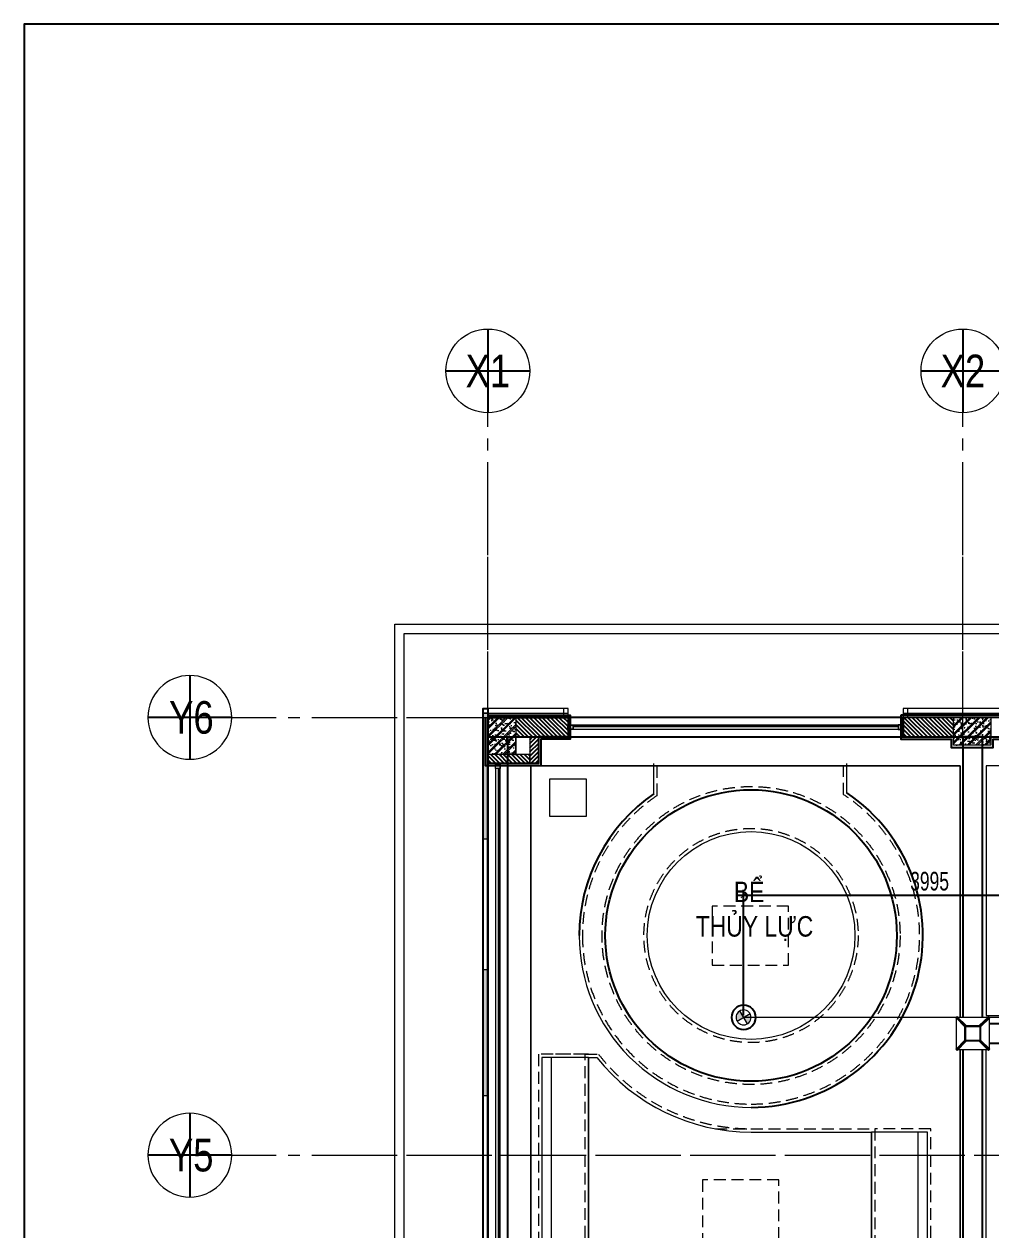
# Model space of a CAD drawing. Header units: millimetres. Extents: x -343543 to 400519, y -115663 to 104219.
# Drawn here: x -186312 to -175933, y 13897 to 26844 of the extents above; entities that cross this region are included whole.
import ezdxf
from ezdxf.enums import TextEntityAlignment as Align
from ezdxf.xclip import XClip

# ---------------------------------------------------------------- set-up
doc = ezdxf.new("R2010")
doc.units = ezdxf.units.MM
doc.header["$XCLIPFRAME"] = 0
for name, pattern in [('XREF MAT BANG TUONG XAY$0$01.Xref _MB T1$0$HIDDEN', [9.525, 6.35, -3.175]), ('XREF MAT BANG TUONG XAY$0$CENTER', [50.8, 31.75, -6.35, 6.35, -6.35]), ('XREF MAT BANG TUONG XAY$0$xref_IKIGAI_Cot$0$HIDDEN', [9.525, 6.35, -3.175])]:
    doc.linetypes.add(name, pattern=pattern)
doc.layers.get('0').update_dxf_attribs({"color": 231, "lineweight": 0})
doc.layers.get('DefPoints').update_dxf_attribs({"color": 191})
for name, color, linetype, lineweight in [('1-INNO-E-Emergency', 1, 'EME', 5), ('A-PATT', 252, 'Continuous', 9), ('A-SYMBOLS', 10, 'Continuous', 13), ('kata_dim', 231, 'Continuous', 0), ('SME-E-COND-LTG', 51, 'Continuous', 18), ('XREF MAT BANG NOI THAT$0$01.Xref _MB T1$0$A-FURN', 8, 'Continuous', 5), ('XREF MAT BANG TUONG XAY$0$$1$A-TEXT', 8, 'Continuous', 25), ('XREF MAT BANG TUONG XAY$0$00.xref_IKIGAI_Truc$0$A-SYMBOLS', 8, 'Continuous', 13), ('XREF MAT BANG TUONG XAY$0$01.Xref _MB T1$0$A-FINE', 8, 'Continuous', 25), ('XREF MAT BANG TUONG XAY$0$01.Xref _MB T1$0$A-FNSH', 8, 'Continuous', 9), ('XREF MAT BANG TUONG XAY$0$01.Xref _MB T1$0$A-FURN', 8, 'Continuous', 5), ('XREF MAT BANG TUONG XAY$0$01.Xref _MB T1$0$A-GLAZ', 8, 'Continuous', 13), ('XREF MAT BANG TUONG XAY$0$01.Xref _MB T1$0$A-HIDD', 8, 'XREF MAT BANG TUONG XAY$0$01.Xref _MB T1$0$HIDDEN', 9), ('XREF MAT BANG TUONG XAY$0$01.Xref _MB T1$0$A-LITE', 8, 'Continuous', 9), ('XREF MAT BANG TUONG XAY$0$01.Xref _MB T1$0$A-PATT', 8, 'Continuous', 9), ('XREF MAT BANG TUONG XAY$0$01.Xref _MB T1$0$A-RAIL', 8, 'Continuous', 9), ('XREF MAT BANG TUONG XAY$0$01.Xref _MB T1$0$A-TEXT', 8, 'Continuous', 25), ('XREF MAT BANG TUONG XAY$0$A-GRID', 8, 'XREF MAT BANG TUONG XAY$0$CENTER', 15), ('XREF MAT BANG TUONG XAY$0$A-WALL-INT', 8, 'Continuous', 9), ('XREF MAT BANG TUONG XAY$0$xref_IKIGAI_Cot$0$A-FNSH', 8, 'Continuous', 9), ('XREF MAT BANG TUONG XAY$0$xref_IKIGAI_Cot$0$A-PATT', 8, 'Continuous', 5)]:
    doc.layers.add(name, color=color, linetype=linetype, lineweight=lineweight)
for name, color, linetype in [('XREF MAT BANG TUONG XAY$0$A-FNSH', 8, 'Continuous'), ('XREF MAT BANG TUONG XAY$0$A-FURN', 8, 'Continuous'), ('XREF MAT BANG TUONG XAY$0$A-PATT', 8, 'Continuous'), ('XREF MAT BANG TUONG XAY$0$xref_IKIGAI_Cot$0$S-HIDD', 8, 'XREF MAT BANG TUONG XAY$0$xref_IKIGAI_Cot$0$HIDDEN')]:
    doc.layers.add(name, color=color, linetype=linetype)
doc.styles.add('ROMANSssss', font='vntimeh.shx', dxfattribs={"width": 0.7})
doc.styles.add('SM-DIMTEXT', font='SME.shx', dxfattribs={"width": 0.7})
doc.styles.add('XREF MAT BANG TUONG XAY$0$00.xref_IKIGAI_Truc$0$VTK_Arial_3.5 mm', font='arial.ttf', dxfattribs={"width": 0.8, "height": 3.5})
doc.styles.add('XREF MAT BANG TUONG XAY$0$01.Xref _MB T1$0$Standard', font='arial.ttf')
doc.styles.add('XREF MAT BANG TUONG XAY$0$Arial', font='arial.ttf', dxfattribs={"width": 0.8})
doc.linetypes.add('EME', pattern='A,2463.214661,-165.6529,["E",ROMANSssss,S=300,R=360,X=0,Y=-153.361507],-321.423057,2528.257516', length=5478.548134)
doc.dimstyles.new('SDIM-100', dxfattribs={"dimscale": 100, "dimtxt": 2, "dimasz": 0.6, "dimexe": 0.6, "dimexo": 0.2, "dimgap": 0.5, "dimtad": 1, "dimdec": 0, "dimzin": 12, "dimtxsty": 'SM-DIMTEXT', "dimblk": 'ARCHTICK', "dimblk1": 'ARCHTICK', "dimblk2": 'ARCHTICK', "dimcen": 0.12, "dimdle": 0.6, "dimclrd": 7, "dimclre": 8, "dimadec": 0, "dimazin": 3, "dimtfac": 2, "dimtix": 1, "dimtmove": 1, "dimatfit": 3, "dimfxl": 1, "dimtzin": 0, "dimarcsym": 1})
doc.dimstyles.new('XREF MAT BANG TUONG XAY$0$01.Xref _MB T1$0$Standard', dxfattribs={"dimtxt": 0.18, "dimasz": 0.18, "dimexe": 0.18, "dimexo": 0.0625, "dimgap": 0.09, "dimtad": 0, "dimtih": 1, "dimtoh": 1, "dimdec": 4, "dimzin": 0, "dimdsep": 46, "dimtxsty": 'XREF MAT BANG TUONG XAY$0$01.Xref _MB T1$0$Standard', "dimcen": 0.09, "dimadec": 0, "dimazin": 0, "dimtfac": 1, "dimtdec": 4, "dimtofl": 0, "dimtmove": 0, "dimatfit": 3, "dimfxl": 1, "dimtolj": 1, "dimtzin": 0, "dimarcsym": 0})

# ---------------------------------------------------------------- blocks, each defined once
blk = doc.blocks.new('XREF MAT BANG TUONG XAY$0$01.Xref _MB T1$0$vach CNC trang tri')
at = {"layer": 'XREF MAT BANG TUONG XAY$0$01.Xref _MB T1$0$A-PATT'}
h = blk.add_hatch(color=8, dxfattribs=at)
h.dxf.hatch_style = 1
h.paths.add_polyline_path([(-50, 0), (0, 0), (0, 1350), (-50, 1350)])
at = {"layer": 'XREF MAT BANG TUONG XAY$0$01.Xref _MB T1$0$A-RAIL', "color": 8}
blk.add_lwpolyline([(-50, 0), (0, 0), (0, 1350), (-50, 1350)], close=True, dxfattribs=at)
blk = doc.blocks.new('XREF MAT BANG TUONG XAY$0$01.Xref _MB T1$0$A$Cfb76151b')
at = {"color": 8}
for points in [[(0, 0), (50, 0), (50, 50), (0, 50)], [(2, 2), (48, 2), (48, 48), (2, 48)]]:
    blk.add_lwpolyline(points, close=True, dxfattribs=at)
blk = doc.blocks.new('XREF MAT BANG TUONG XAY$0$01.Xref _MB T1$0$A$Cc763f58b')
at = {"layer": 'DefPoints', "color": 8}
blk.add_line((5, -50), (5, 0), dxfattribs=at)
at = {"layer": 'XREF MAT BANG TUONG XAY$0$01.Xref _MB T1$0$A-FNSH', "color": 8}
for centre, start, end in [((3, 2), 222.6903, 317.3097), ((3, -52), 42.6903, 137.3097)]:
    blk.add_arc(centre, 3.4, start, end, dxfattribs=at)
blk = doc.blocks.new('*U118')
at = {"layer": 'XREF MAT BANG TUONG XAY$0$01.Xref _MB T1$0$A-GLAZ'}
for p, q in [((8650, 20), (55, 20)), ((8650, 10), (55, 10))]:
    blk.add_line(p, q, dxfattribs=at)
at = {"layer": 'XREF MAT BANG TUONG XAY$0$01.Xref _MB T1$0$A-LITE', "color": 8}
blk.add_lwpolyline([(8650, 50), (55, 50), (55, 0), (8650, 0)], close=True, dxfattribs=at)
at = {"layer": 'XREF MAT BANG TUONG XAY$0$01.Xref _MB T1$0$A-FNSH', "color": 8, "rotation": 180}
blk.add_blockref('XREF MAT BANG TUONG XAY$0$01.Xref _MB T1$0$A$Cc763f58b', (5, 0), dxfattribs=at)
at = {"layer": 'XREF MAT BANG TUONG XAY$0$01.Xref _MB T1$0$A-FNSH', "color": 8, "xscale": -1, "rotation": 180}
blk.add_blockref('XREF MAT BANG TUONG XAY$0$01.Xref _MB T1$0$A$Cc763f58b', (8700, 0), dxfattribs=at)
at = {"layer": 'XREF MAT BANG TUONG XAY$0$01.Xref _MB T1$0$A-GLAZ', "color": 8}
blk.add_blockref('XREF MAT BANG TUONG XAY$0$01.Xref _MB T1$0$A$Cfb76151b', (5, 0), dxfattribs=at)
at = {"layer": 'XREF MAT BANG TUONG XAY$0$01.Xref _MB T1$0$A-GLAZ', "color": 8, "xscale": -1}
blk.add_blockref('XREF MAT BANG TUONG XAY$0$01.Xref _MB T1$0$A$Cfb76151b', (8700, 0), dxfattribs=at)
blk = doc.blocks.new('*U111')
at = {"layer": 'XREF MAT BANG TUONG XAY$0$01.Xref _MB T1$0$A-GLAZ'}
for p, q in [((3545, 20), (55, 20)), ((3545, 10), (55, 10))]:
    blk.add_line(p, q, dxfattribs=at)
at = {"layer": 'XREF MAT BANG TUONG XAY$0$01.Xref _MB T1$0$A-LITE', "color": 8}
blk.add_lwpolyline([(3545, 50), (55, 50), (55, 0), (3545, 0)], close=True, dxfattribs=at)
at = {"layer": 'XREF MAT BANG TUONG XAY$0$01.Xref _MB T1$0$A-FNSH', "color": 8, "rotation": 180}
blk.add_blockref('XREF MAT BANG TUONG XAY$0$01.Xref _MB T1$0$A$Cc763f58b', (5, 0), dxfattribs=at)
at = {"layer": 'XREF MAT BANG TUONG XAY$0$01.Xref _MB T1$0$A-FNSH', "color": 8, "xscale": -1, "rotation": 180}
blk.add_blockref('XREF MAT BANG TUONG XAY$0$01.Xref _MB T1$0$A$Cc763f58b', (3595, 0), dxfattribs=at)
at = {"layer": 'XREF MAT BANG TUONG XAY$0$01.Xref _MB T1$0$A-GLAZ', "color": 8}
blk.add_blockref('XREF MAT BANG TUONG XAY$0$01.Xref _MB T1$0$A$Cfb76151b', (5, 0), dxfattribs=at)
at = {"layer": 'XREF MAT BANG TUONG XAY$0$01.Xref _MB T1$0$A-GLAZ', "color": 8, "xscale": -1}
blk.add_blockref('XREF MAT BANG TUONG XAY$0$01.Xref _MB T1$0$A$Cfb76151b', (3595, 0), dxfattribs=at)
blk = doc.blocks.new('*U131')
at = {"color": 8}
blk.add_circle((0, 0), 4.5, dxfattribs=at)
at = {"layer": 'DefPoints', "color": 8}
for p, q in [((0, 4.5), (0, -4.5)), ((-4.5, 0), (4.5, 0))]:
    blk.add_line(p, q, dxfattribs=at)
at = {"color": 8, "style": 'XREF MAT BANG TUONG XAY$0$00.xref_IKIGAI_Truc$0$VTK_Arial_3.5 mm', "width": 0.8}
blk.add_attdef('X12', text='', height=3.5, dxfattribs=at).set_placement((0, 0), align=Align.MIDDLE_CENTER)
blk = doc.blocks.new('XREF MAT BANG TUONG XAY$0$00.xref_IKIGAI_Truc')
at = {"layer": 'XREF MAT BANG TUONG XAY$0$A-GRID', "color": 8, "ltscale": 20}
for points in [[(0, -3895), (0, 22924.4)], [(5100, -3895), (5100, 22924.4)], [(-2907.5, 19400), (42750, 19400)], [(-2907.5, 14700), (42750, 14700)]]:
    blk.add_lwpolyline(points, dxfattribs=at)
at = {"layer": 'XREF MAT BANG TUONG XAY$0$00.xref_IKIGAI_Truc$0$A-SYMBOLS', "color": 8}
ref = blk.add_blockref('*U131', (0, 23120), dxfattribs=dict(at, xscale=100, yscale=100, zscale=100))
ref.add_attrib('X12', 'X1', dxfattribs={"layer": '0', "height": 350, "style": 'XREF MAT BANG TUONG XAY$0$00.xref_IKIGAI_Truc$0$VTK_Arial_3.5 mm', "width": 0.8}).set_placement((0, 23120), align=Align.MIDDLE_CENTER)
ref = blk.add_blockref('*U131', (5100, 23120), dxfattribs=dict(at, xscale=100, yscale=100, zscale=100))
ref.add_attrib('X12', 'X2', dxfattribs={"layer": '0', "height": 350, "style": 'XREF MAT BANG TUONG XAY$0$00.xref_IKIGAI_Truc$0$VTK_Arial_3.5 mm', "width": 0.8}).set_placement((5100, 23120), align=Align.MIDDLE_CENTER)
ref = blk.add_blockref('*U131', (-3200, 19400), dxfattribs=dict(at, xscale=-100, yscale=100, zscale=100))
ref.add_attrib('X12', 'Y6', dxfattribs={"layer": '0', "height": 350, "style": 'XREF MAT BANG TUONG XAY$0$00.xref_IKIGAI_Truc$0$VTK_Arial_3.5 mm', "width": 0.8}).set_placement((-3183.2, 19400), align=Align.MIDDLE_CENTER)
ref = blk.add_blockref('*U131', (-3200, 14700), dxfattribs=dict(at, xscale=-100, yscale=100, zscale=100))
ref.add_attrib('X12', 'Y5', dxfattribs={"layer": '0', "height": 350, "style": 'XREF MAT BANG TUONG XAY$0$00.xref_IKIGAI_Truc$0$VTK_Arial_3.5 mm', "width": 0.8}).set_placement((-3185.5, 14700), align=Align.MIDDLE_CENTER)
blk = doc.blocks.new('*D1903')
at = {"color": 0, "lineweight": -2, "transparency": 16777216}
for p, q in [((5066, 18592), (5066, 14814)), ((5067, 14814), (5068, 14814)), ((5070, 14814), (5069, 14814)), ((5070, 14762), (5070, 14814))]:
    blk.add_line(p, q, dxfattribs=at)
at = {"color": 0, "transparency": 16777216}
for points in [[(5067, 14814), (5067, 14814), (5066, 14814)], [(5070, 14814), (5070, 14814), (5070, 14814)]]:
    blk.add_solid(points, dxfattribs=at)
at = {"layer": 'DefPoints', "color": 0, "transparency": 16777216}
for p in [(5066, 18592), (5066, 14814), (5070, 14762)]:
    blk.add_point(p, dxfattribs=at)
at = {"color": 0, "transparency": 16777216, "insert": (5068, 14814), "char_height": 0.18, "attachment_point": 5, "style": 'XREF MAT BANG TUONG XAY$0$01.Xref _MB T1$0$Standard'}
blk.add_mtext('\\A1;3.5833', dxfattribs=at)
blk = doc.blocks.new('XREF MAT BANG TUONG XAY$0$xref_IKIGAI_Cot')
at = {"layer": 'XREF MAT BANG TUONG XAY$0$xref_IKIGAI_Cot$0$A-PATT'}
h = blk.add_hatch(dxfattribs=at)
h.set_pattern_fill('BT-01', color=8, scale=15, pattern_type=2)
h.set_pattern_definition([(50, (80, 180), (107.58903, -9.4128), [11.25, -123.75]), (355, (80, 180), (-20.8127, 112.8288), [9, -99]), (100.4514, (88.97, 179.22), (86.7764, 103.41593), [9.561, -105.1713]), (46.1842, (80, 210), (160.0862, -24.82785), [16.875, -185.625]), (96.6356, (93.34, 207.93), (140.1994, 146.1177), [14.3415, -157.757]), (351.1842, (80, 210), (140.1993, 146.1178), [13.5, -148.5]), (21, (95, 202.5), (89.53606, -60.39283), [11.25, -123.75]), (326, (95, 202.5), (36.4973, 108.7725), [9, -99]), (71.4514, (102.46, 197.47), (126.0334, 48.3796), [9.561, -105.1713]), (37.5, (80, 180), (1.82398, 49.93408), [0, -97.8, 0, -100.5, 0, -99.375]), (7.5, (80, 180), (39.46043, 59.16176), [0, -57.3, 0, -95.55, 0, -37.875]), (327.5, (46.55, 180), (80.073365, -3.38323), [0, -37.5, 0, -117, 0, -155.25]), (317.5, (31.55, 180), (87.47793, 15.01575), [0, -48.75, 0, -77.7, 0, -110.25]), (45, (80, 180), (-45.07806, 45.07806), []), (45, (80, 198.375), (-45.07806, 45.07806), [])])
h.paths.add_polyline_path([(0, 19400), (300, 19400), (300, 19000), (0, 19000)])
h = blk.add_hatch(dxfattribs=at)
h.set_pattern_fill('BT-01', color=8, scale=15, pattern_type=2)
h.set_pattern_definition([(50, (180, 80), (107.58903, -9.41282), [11.25, -123.75]), (355, (180, 80), (-20.8127, 112.8288), [9, -99]), (100.4514, (188.97, 79.22), (86.7764, 103.41593), [9.561, -105.1713]), (46.1842, (180, 110), (160.0862, -24.82785), [16.875, -185.625]), (96.6356, (193.34, 107.93), (140.1994, 146.1177), [14.3415, -157.757]), (351.1842, (180, 110), (140.1993, 146.1178), [13.5, -148.5]), (21, (195, 102.5), (89.53606, -60.39283), [11.25, -123.75]), (326, (195, 102.5), (36.4973, 108.7725), [9, -99]), (71.4514, (202.46, 97.47), (126.0334, 48.3796), [9.561, -105.1713]), (37.5, (180, 80), (1.82398, 49.93408), [0, -97.8, 0, -100.5, 0, -99.375]), (7.5, (180, 80), (39.46043, 59.16176), [0, -57.3, 0, -95.55, 0, -37.875]), (327.5, (146.55, 80), (80.073365, -3.38323), [0, -37.5, 0, -117, 0, -155.25]), (317.5, (131.55, 80), (87.47793, 15.01575), [0, -48.75, 0, -77.7, 0, -110.25]), (45, (180, 80), (-45.07806, 45.07806), []), (45, (180, 98.375), (-45.07806, 45.07806), [])])
h.paths.add_polyline_path([(5000, 19400), (5400, 19400), (5400, 19100), (5000, 19100)])
at = {"layer": 'XREF MAT BANG TUONG XAY$0$A-GRID', "color": 8, "ltscale": 20}
for points in [[(0, -3895), (0, 22924.4)], [(5100, -3895), (5100, 22924.4)], [(-2907.5, 19400), (42750, 19400)], [(-2907.5, 14700), (42750, 14700)]]:
    blk.add_lwpolyline(points, dxfattribs=at)
at = {"layer": 'XREF MAT BANG TUONG XAY$0$xref_IKIGAI_Cot$0$A-FNSH', "color": 8}
for points in [[(0, 19400), (300, 19400), (300, 19000), (0, 19000)], [(5000, 19400), (5400, 19400), (5400, 19100), (5000, 19100)]]:
    blk.add_lwpolyline(points, close=True, dxfattribs=at)
at = {"layer": 'XREF MAT BANG TUONG XAY$0$xref_IKIGAI_Cot$0$S-HIDD', "color": 8}
for points in [[(8605, 19400), (0, 19400), (0, 19190), (8605, 19190)], [(0, 19190), (210, 19190), (210, 3000), (0, 3000)], [(5100, 9990), (5310, 9990), (5310, 19190), (5100, 19190)], [(8395, 16110.5), (5310, 16110.5), (5310, 15900.5), (8395, 15900.5)]]:
    blk.add_lwpolyline(points, close=True, dxfattribs=at)
blk = doc.blocks.new('*U247')
at = {"layer": 'XREF MAT BANG TUONG XAY$0$A-PATT'}
h = blk.add_hatch(dxfattribs=at)
h.set_pattern_fill('ANSI31', color=8, scale=10)
h.set_pattern_definition([(45, (35986.798, -11293.564), (-22.45064, 22.45064), [])])
h.paths.add_polyline_path([(-39, 48), (501, 48), (501, -162), (-39, -162)])
at = {"layer": 'XREF MAT BANG TUONG XAY$0$A-WALL-INT', "color": 8}
blk.add_lwpolyline([(-39, 48), (501, 48), (501, -162), (-39, -162)], close=True, dxfattribs=at)
blk = doc.blocks.new('*U248')
at = {"layer": 'XREF MAT BANG TUONG XAY$0$A-PATT'}
h = blk.add_hatch(dxfattribs=at)
h.set_pattern_fill('ANSI31', color=8, scale=10)
h.set_pattern_definition([(45, (36006.78, -11293.564), (-22.45064, 22.45064), [])])
h.paths.add_polyline_path([(-39, 48), (521, 48), (521, -162), (-39, -162)])
at = {"layer": 'XREF MAT BANG TUONG XAY$0$A-WALL-INT', "color": 8}
blk.add_lwpolyline([(-39, 48), (521, 48), (521, -162), (-39, -162)], close=True, dxfattribs=at)
blk = doc.blocks.new('*U249')
at = {"layer": 'XREF MAT BANG TUONG XAY$0$A-PATT'}
h = blk.add_hatch(dxfattribs=at)
h.set_pattern_fill('ANSI31', color=8, scale=10)
h.set_pattern_definition([(45, (35731.795, -11178.564), (-22.45064, 22.45064), [])])
h.paths.add_polyline_path([(-39, 48), (246, 48), (246, -48), (-39, -48)])
at = {"layer": 'XREF MAT BANG TUONG XAY$0$A-WALL-INT', "color": 8}
blk.add_lwpolyline([(-39, 48), (246, 48), (246, -48), (-39, -48)], close=True, dxfattribs=at)
blk = doc.blocks.new('*U250')
at = {"layer": 'XREF MAT BANG TUONG XAY$0$A-PATT'}
h = blk.add_hatch(dxfattribs=at)
h.set_pattern_fill('ANSI31', color=8, scale=10)
h.set_pattern_definition([(45, (35896.78, -11178.564), (-22.45064, 22.45064), [])])
h.paths.add_polyline_path([(-39, 48), (411, 48), (411, -48), (-39, -48)])
at = {"layer": 'XREF MAT BANG TUONG XAY$0$A-WALL-INT', "color": 8}
blk.add_lwpolyline([(-39, 48), (411, 48), (411, -48), (-39, -48)], close=True, dxfattribs=at)
blk = doc.blocks.new('XREF MAT BANG NOI THAT$0$den')
at = {"color": 8}
blk.add_wipeout([(-175, 161), (-161, 175), (161, 175), (175, 161), (175, -161), (161, -175), (-161, -175), (-175, -161)], dxfattribs=at).dxf.layer = 'XREF MAT BANG NOI THAT$0$01.Xref _MB T1$0$A-FURN'
for p, q in [((-168, 182), (-182, 168)), ((-85, 71), (-182, 168)), ((-85, 85), (-175, 175)), ((-71, 85), (-168, 182)), ((71, 85), (168, 182)), ((85, 85), (175, 175)), ((85, 71), (182, 168)), ((168, 182), (182, 168)), ((-85, -71), (-182, -168)), ((-85, -85), (-175, -175)), ((-71, -85), (-168, -182)), ((71, -85), (168, -182)), ((85, -71), (182, -168)), ((85, -85), (175, -175)), ((-168, -182), (-182, -168)), ((168, -182), (182, -168))]:
    blk.add_line(p, q, dxfattribs=at)
for points in [[(-175, -161), (-175, 161)], [(-161, 175), (161, 175)], [(175, 161), (175, -161)], [(161, -175), (-161, -175)]]:
    blk.add_lwpolyline(points, dxfattribs=at)
for points in [[(-85, 85), (85, 85), (85, -85), (-85, -85)], [(-75, 75), (75, 75), (75, -75), (-75, -75)]]:
    blk.add_lwpolyline(points, close=True, dxfattribs=at)
blk = doc.blocks.new('XREF MAT BANG NOI THAT')
at = {"color": 8}
blk.add_blockref('XREF MAT BANG NOI THAT$0$den', (5205, 16007), dxfattribs=at)
blk = doc.blocks.new('Den downligh su co')
at = {"layer": '1-INNO-E-Emergency'}
h = blk.add_hatch(color=1, dxfattribs=at)
h.dxf.hatch_style = 1
h.paths.add_polyline_path([(-51, 51), (0, 0), (51, 51, 0.414214)])
h.paths.add_polyline_path([(0, 0), (-51, -51, 0.414214), (51, -51)])
at = {"layer": '1-INNO-E-Emergency', "color": 1}
for points in [[(-51, 51), (51, -51)], [(-51, -51), (51, 51)]]:
    blk.add_lwpolyline(points, dxfattribs=at)
blk.add_circle((0, 0), 72.5, dxfattribs=at)
at = {"layer": 'DefPoints', "ltscale": 5}
blk.add_circle((0, 0), 117, dxfattribs=at)
blk = doc.blocks.new('_ArchTick')
at = {"color": 0, "linetype": 'ByBlock', "const_width": 0.15}
blk.add_lwpolyline([(-0.5, -0.5), (0.5, 0.5)], dxfattribs=at)
blk = doc.blocks.new('*D381')
at = {"layer": 'DefPoints', "color": 0, "linetype": 'Continuous', "ltscale": 1000, "transparency": 16777216}
for p in [(-174593, 17490), (-174593, 16782), (-178588, 16179)]:
    blk.add_point(p, dxfattribs=at)
at = {"layer": 'kata_dim', "color": 7, "linetype": 'Continuous', "lineweight": -2, "ltscale": 1000, "transparency": 16777216}
blk.add_line((-178648, 17490), (-174533, 17490), dxfattribs=at)
at = {"layer": 'kata_dim', "color": 8, "linetype": 'Continuous', "lineweight": -2, "ltscale": 1000, "transparency": 16777216}
for p, q in [((-178588, 16199), (-178588, 17550)), ((-174593, 16802), (-174593, 17550))]:
    blk.add_line(p, q, dxfattribs=at)
at = {"layer": 'kata_dim', "color": 7, "linetype": 'Continuous', "lineweight": -2, "ltscale": 1000, "transparency": 16777216, "xscale": 60, "yscale": 60, "zscale": 60, "rotation": 180}
blk.add_blockref('_ArchTick', (-178588, 17490), dxfattribs=at)
at = {"layer": 'kata_dim', "color": 7, "linetype": 'Continuous', "lineweight": -2, "ltscale": 1000, "transparency": 16777216, "xscale": 60, "yscale": 60, "zscale": 60}
blk.add_blockref('_ArchTick', (-174593, 17490), dxfattribs=at)
at = {"layer": 'kata_dim', "color": 0, "linetype": 'Continuous', "ltscale": 1000, "transparency": 16777216, "insert": (-176591, 17640), "char_height": 200, "attachment_point": 5, "style": 'SM-DIMTEXT'}
blk.add_mtext('3995', dxfattribs=at)
blk = doc.blocks.new('01.Xref _MB T1')
at = {"color": 8}
for p, q in [((1783.24457, 18580.75092), (1783.24457, 18904.05376)), ((3853.24457, 18589.90676), (3853.24457, 18906.03633))]:
    blk.add_line(p, q, dxfattribs=at)
for points in [[(-4979.15314, -13156.18578), (44420.84686, -13156.18578), (44420.84686, 26843.81422), (-4979.15314, 26843.81422)], [(859.99992, 19494.99932), (809.99992, 19494.99932), (809.99992, 19400.00017), (859.99992, 19400.00017)], [(4509.99992, 19494.99888), (4459.99992, 19494.99888), (4459.99992, 19399.99974), (4509.99992, 19399.99974)], [(39999.98286, 2999.99997), (40000.00012, 19400), (-0.00011, 19399.99891), (0.00011, 2999.99997), (8394.99073, 2999.9999), (8394.99073, -99.99996), (31605.0109, -99.99952), (31605.0109, 3000.00035)], [(450.00009, 18999.99396), (300, 18999.99396), (300, 19189.99901), (450.00009, 19189.99901)], [(3539.99179, 10449.99962), (3540.08991, 10824.96238), (3279.9671, 10825.03045), (3279.9671, 10225.00011), (2149.99201, 10225.00011), (2149.99201, 10825.00851), (1889.9917, 10825.00851), (1889.9917, 10450), (459.99182, 10450), (459.99182, 18879.99404), (5069.99182, 18879.99404), (5069.99182, 10450)], [(5069.98767, 18879.99404), (459.99596, 18879.99404), (460.00011, 10450), (1915.00118, 10450), (1915.00118, 10200), (3515.00118, 10200), (3515.00118, 10450), (5070.00011, 10450)], [(5350, 16199.99915), (8095, 16199.99915), (8095, 18879.99404), (5350, 18879.99404)]]:
    blk.add_lwpolyline(points, close=True, dxfattribs=at)
blk.add_lwpolyline([(5350.00011, 15899.99915), (8395, 15900.00022), (8395, 19187.99989), (5399.99067, 19190.00266), (5399.99067, 19100.00025), (5000, 19100), (5000, 19190.00241), (300, 19190.00241), (300.00025, 18999.99692), (210.00036, 18999.99692), (210.00011, 10200), (5350.00011, 10200), (5350.00011, 15899.99915)], dxfattribs=at)
blk.add_arc((2825.00011, 17057.99999), 1845, 180, 270.005919393, dxfattribs=at)
at = {"layer": 'XREF MAT BANG TUONG XAY$0$01.Xref _MB T1$0$A-FINE', "color": 8}
blk.add_lwpolyline([(859.99993, 19189.99893), (4459.99993, 19189.99893), (4459.99993, 19399.99893), (859.99993, 19399.99893)], close=True, dxfattribs=at)
blk.add_circle((2825.00011, 17057.99999), 1565, dxfattribs=at)
for start, end in [(124.377098164, 180), (270.005919393, 56.129749494)]:
    blk.add_arc((2825.00011, 17057.99999), 1845, start, end, dxfattribs=at)
at = {"layer": 'XREF MAT BANG TUONG XAY$0$01.Xref _MB T1$0$A-FNSH', "color": 8}
for points in [[(8394.99073, 1999.99999), (-1000, 1999.99998), (-1000.00012, 20399.99968), (14583.31301, 20400.0078)], [(-899.99999, 5519.99987), (-900.00012, 20299.99973), (14483.31306, 20300.00774), (14483.31333, 19400)]]:
    blk.add_lwpolyline(points, dxfattribs=at)
at = {"layer": 'XREF MAT BANG TUONG XAY$0$01.Xref _MB T1$0$A-FURN', "color": 8}
blk.add_lwpolyline([(660.00011, 18338.11857), (1060.00011, 18338.11857), (1060.00011, 18738.11857), (660.00011, 18738.11857)], close=True, dxfattribs=at)
for points in [[(1080.00011, 15748), (580.00011, 15748), (580.00011, 10799.83247), (2265.00118, 10800), (3165.00119, 10800), (4720.00011, 10800), (4720.00011, 14948), (4120.00011, 14948)], [(680.00011, 15748), (680.00011, 10799.92121), (4620.00011, 10800.07879), (4620.00011, 14948)], [(2824.79627, 14948), (4120.00001, 14948), (4120.00012, 10800), (1080.0002, 10800), (1080.00011, 15748), (1170.91425, 15748)], [(1080.00011, 15748), (1080.00011, 10799.83247), (4120.00011, 10800), (4120.00011, 14948)]]:
    blk.add_lwpolyline(points, dxfattribs=at)
blk.add_circle((2825.00011, 17057.99999), 1115, dxfattribs=at)
blk.add_arc((2825.00011, 17057.99999), 2110, 218.378457344, 270.005919393, dxfattribs=at)
at = {"layer": 'XREF MAT BANG TUONG XAY$0$01.Xref _MB T1$0$A-HIDD', "color": 8, "ltscale": 20}
for p, q in [((1818.24457, 18562.17528), (1818.24457, 18904.08728)), ((3818.24457, 18571.131), (3818.24457, 18906.0028)), ((1045.00011, 15783), (580.00011, 15783))]:
    blk.add_line(p, q, dxfattribs=at)
for points in [[(2408.24457, 17374.65768), (2408.24457, 16741.3423), (3228.24457, 16741.3423), (3228.24457, 17374.65768)], [(2305.00118, 14433.31538), (2305.00118, 13800), (3125.00118, 13800), (3125.00118, 14433.31538)]]:
    blk.add_lwpolyline(points, close=True, dxfattribs=at)
for points in [[(1080.00011, 15783), (545.00011, 15783), (545.00011, 10764.82899), (2265.00466, 10765), (3165.00119, 10765), (4755.00011, 10765), (4755.00011, 14983), (4155.00001, 14983)], [(2442.27953, 14983), (4155.00001, 14983), (4155.00012, 10765), (1045.0002, 10765), (1045.00011, 15783), (1187.92955, 15783)]]:
    blk.add_lwpolyline(points, dxfattribs=at)
for radius in [1600, 1150]:
    blk.add_circle((2825.00011, 17057.99999), radius, dxfattribs=at)
for radius, start, end in [(1810, 123.794685281, 180), (1810, 270.005919393, 56.71843659), (1810, 180, 270.005919393), (2075, 217.912535513, 270.005919393)]:
    blk.add_arc((2825.00011, 17057.99999), radius, start, end, dxfattribs=at)
at = {"layer": 'XREF MAT BANG TUONG XAY$0$01.Xref _MB T1$0$A-RAIL', "color": 8}
for points in [[(-50.00012, 19494.99899), (-50.00012, 19444.99899), (859.99993, 19444.99943), (859.99993, 19494.99943)], [(4459.99993, 19494.99888), (4459.99993, 19444.99888), (5959.99993, 19444.99932), (5959.99993, 19494.99932)]]:
    blk.add_lwpolyline(points, close=True, dxfattribs=at)
at = {"layer": 'XREF MAT BANG TUONG XAY$0$01.Xref _MB T1$0$A-TEXT', "color": 8}
blk.add_lwpolyline([(0.00015, 9800), (-49.99986, 9800), (-50.00012, 19494.9993), (-0.00011, 19494.9993)], close=True, dxfattribs=at)
at = {"layer": 'XREF MAT BANG TUONG XAY$0$A-FNSH', "color": 8}
for points in [[(0.00003, 19424.99755), (884.99993, 19425.00025), (884.99993, 19165.04422), (570.00009, 19165.04422), (570.00009, 18879.99404), (-24.99944, 18879.99404), (-25.00883, 19399.9971)], [(0.00011, 19399.99755), (859.99993, 19400.00017), (859.99993, 19190.96748), (545.00009, 19189.99901), (545.00009, 18904.99404), (0.00011, 18904.99404), (-0.00883, 19399.99755)]]:
    blk.add_lwpolyline(points, dxfattribs=at)
blk.add_lwpolyline([(4434.99994, 19425.00323), (4434.9998, 19165.00257), (4974.99072, 19164.99917), (4974.9905, 19075.00103), (5424.88798, 19075.0002), (5425.25844, 19165.00241), (5984.99993, 19165.00241), (5984.99993, 19425.0024)], close=True, dxfattribs=at)
at = {"color": 8}
blk.add_blockref('XREF MAT BANG TUONG XAY$0$00.xref_IKIGAI_Truc', (0.00011, 0), dxfattribs=at)
ref = blk.add_blockref('XREF MAT BANG TUONG XAY$0$xref_IKIGAI_Cot', (-0.00927, -0.00001), dxfattribs=at)
XClip(ref).set_block_clipping_path([(-1610.3425959283, -2225.6693134198), (41829.1295208634, 21555.8819575264)])
at = {"layer": 'XREF MAT BANG TUONG XAY$0$01.Xref _MB T1$0$A-TEXT', "color": 8}
for p in [(-0.00012, 18094.99899), (-0.00011, 15340.14993)]:
    blk.add_blockref('XREF MAT BANG TUONG XAY$0$01.Xref _MB T1$0$vach CNC trang tri', p, dxfattribs=at)
at = {"layer": 'XREF MAT BANG TUONG XAY$0$01.Xref _MB T1$0$A-TEXT', "color": 8, "xscale": -1, "rotation": 180}
blk.add_blockref('*U111', (860.00836, 19319.99893), dxfattribs=at)
at = {"layer": 'XREF MAT BANG TUONG XAY$0$01.Xref _MB T1$0$A-TEXT', "color": 8, "rotation": 90}
blk.add_blockref('*U118', (130.0001, 10200), dxfattribs=at)
at = {"layer": 'XREF MAT BANG TUONG XAY$0$A-FURN', "color": 8, "xscale": -1}
for name, p in [('*U248', (821.29332, 19352.49902)), ('*U247', (4961.30205, 19352.49901))]:
    blk.add_blockref(name, p, dxfattribs=at)
for name, p, rotation in [('*U249', (497.49179, 19151.3007), 90), ('*U250', (38.69951, 18952.49404), 180)]:
    blk.add_blockref(name, p, dxfattribs=dict(at, rotation=rotation))
at = {"layer": 'XREF MAT BANG TUONG XAY$0$$1$A-TEXT', "color": 8, "style": 'XREF MAT BANG TUONG XAY$0$Arial', "width": 0.8}
for s, p in [('BỂ', (2640.73609, 17416.40791)), ('THỦY LỰC', (2231.03281, 17046.31376))]:
    blk.add_text(s, height=220, dxfattribs=at).set_placement(p)
at = {"color": 8}
dim = blk.add_linear_dim(base=(5066.41045, 14813.78557), p1=(5069.99375, 14761.86463), p2=(5066.41045, 18592.20204), dimstyle='XREF MAT BANG TUONG XAY$0$01.Xref _MB T1$0$Standard', dxfattribs=at)
dim.commit()
dim.dimension.update_dxf_attribs({"geometry": '*D1903', "text_midpoint": (5068.2021, 14813.78557)})
at = {"layer": 'A-PATT', "color": 8}
blk.add_blockref('XREF MAT BANG NOI THAT', (0, 0), dxfattribs=at)

msp = doc.modelspace()

# ---------------------------------------------------------------- block references
at = {"layer": 'A-SYMBOLS'}
msp.add_blockref('01.Xref _MB T1', (-181333.1, 0), dxfattribs=at)

# ---------------------------------------------------------------- next in the draw order: linework, layer by layer
at = {"layer": 'DefPoints'}
msp.add_lwpolyline([(-186312.2, -13156.2), (-136912.2, -13156.2), (-136912.2, 26843.8), (-186312.2, 26843.8)], close=True, dxfattribs=at)
at = {"layer": 'SME-E-COND-LTG', "color": 1, "linetype": 'Continuous', "ltscale": 1000}
msp.add_line((-174593.1, 16179), (-178588.1, 16179), dxfattribs=at)

# ---------------------------------------------------------------- next in the draw order: block references
at = {"layer": '1-INNO-E-Emergency', "xscale": -1.112275862068966, "yscale": 1.112275862068966, "zscale": 1.112275862068966, "rotation": 255.7726182171235}
msp.add_blockref('Den downligh su co', (-178588.1, 16179), dxfattribs=at)

# ---------------------------------------------------------------- next in the draw order: dimensions: what is measured, and where the dimension line sits
at = {"layer": 'kata_dim', "linetype": 'Continuous', "ltscale": 1000}
dim = msp.add_linear_dim(base=(-174593.1, 17489.6), p1=(-178588.1, 16179), p2=(-174593.1, 16781.8), dimstyle='SDIM-100', dxfattribs=at)
dim.commit()
dim.dimension.update_dxf_attribs({"geometry": '*D381', "text_midpoint": (-176590.6, 17639.6)})

doc.saveas('drawing.dxf')
